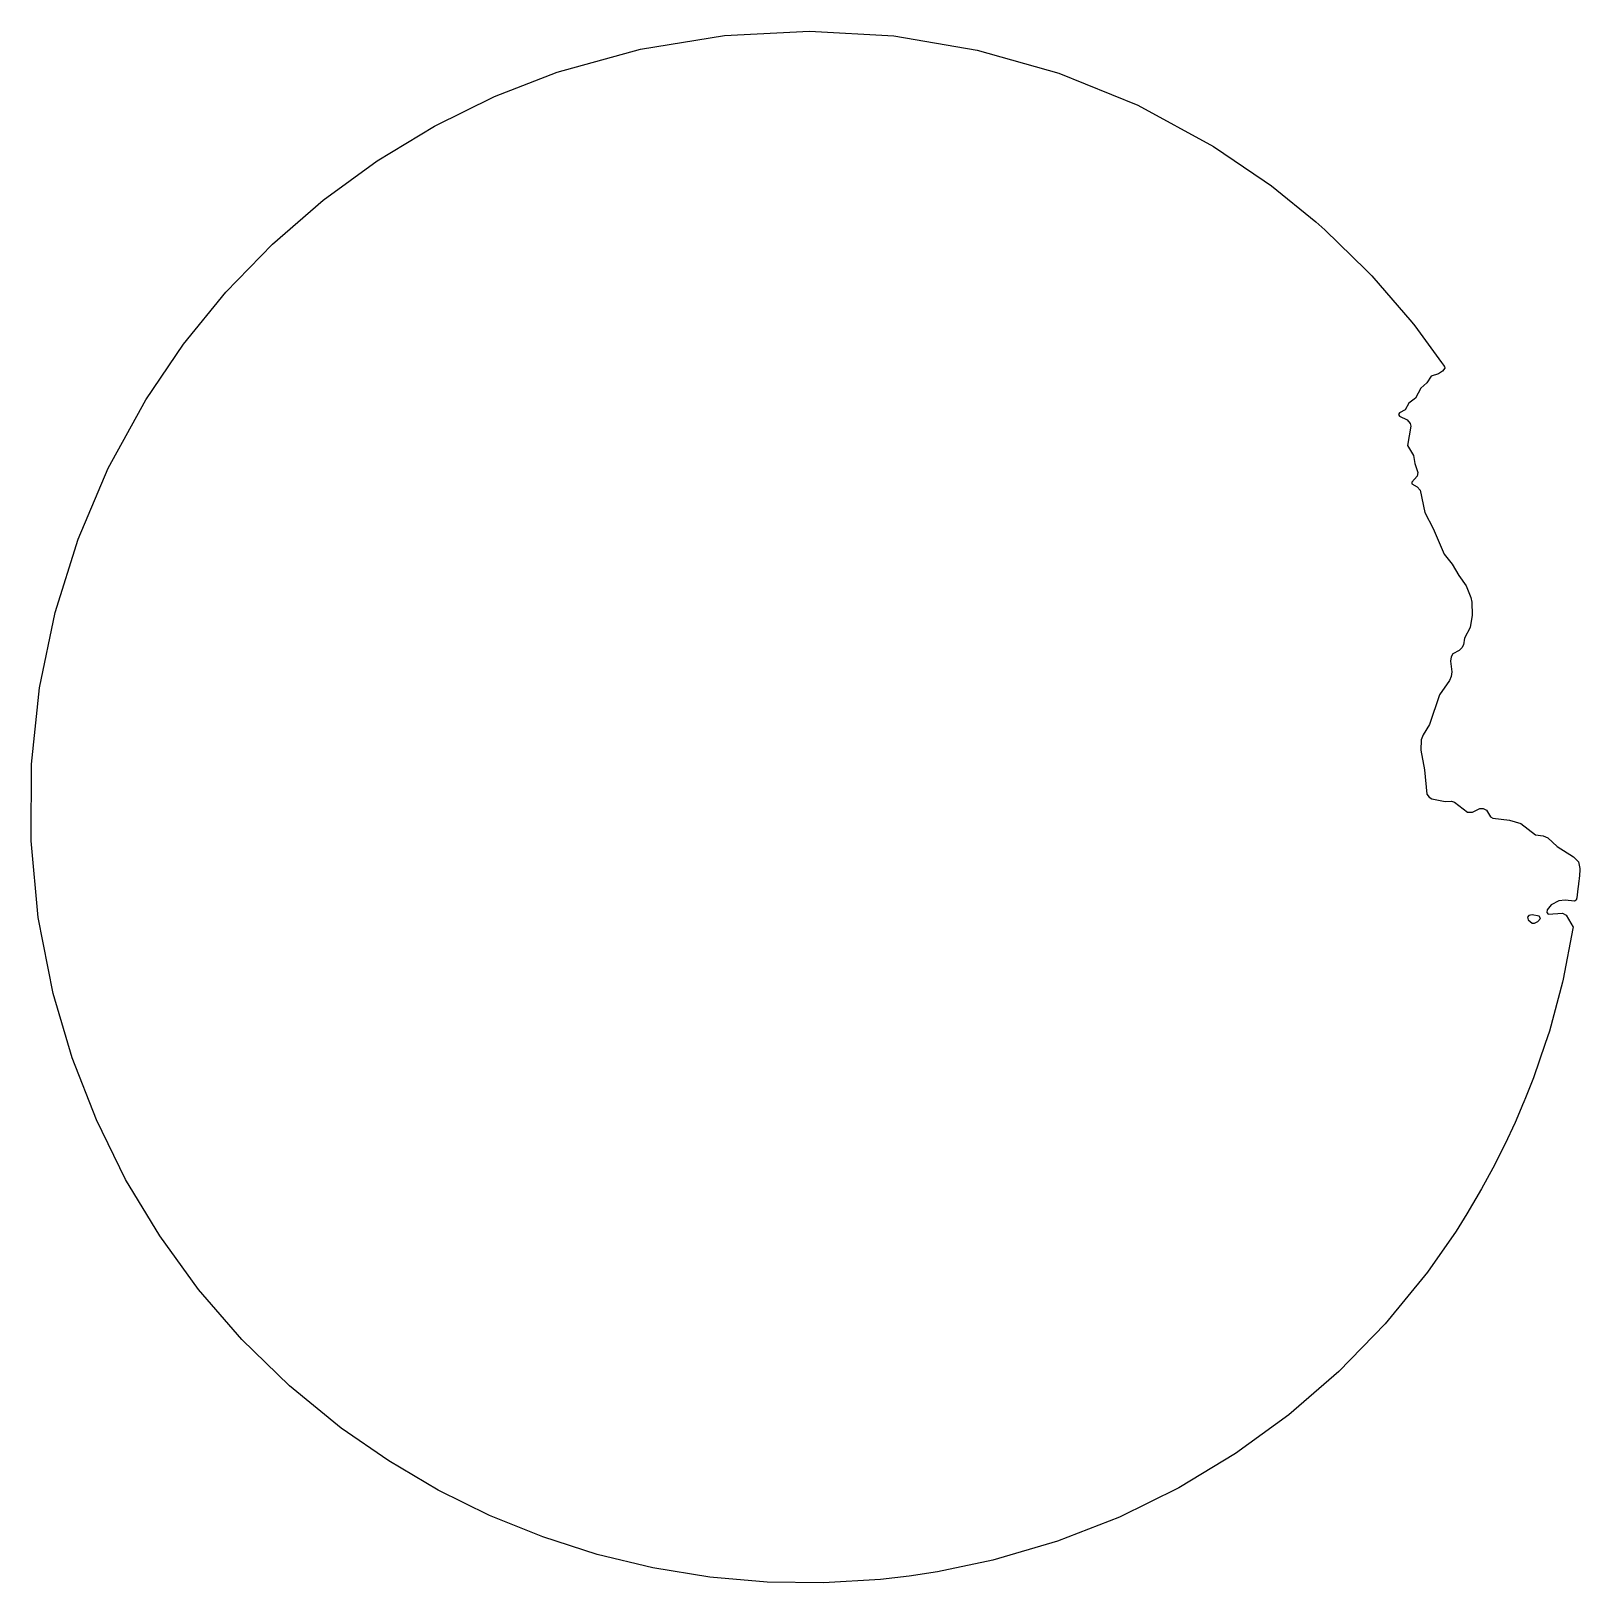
# Model space of a CAD drawing. Header units: millimetres. Extents: x 0 to 299, y 0 to 300.
import ezdxf

# ---------------------------------------------------------------- set-up
doc = ezdxf.new("R2010")
doc.units = ezdxf.units.MM
doc.layers.add('CUT', color=7, linetype='CONTINUOUS')

msp = doc.modelspace()

# ---------------------------------------------------------------- linework, layer by layer
at = {"layer": 'CUT'}
for points in [[(78.7134, 17.9604), (69.1393, 23.5963), (59.9718, 29.929), (49.9814, 38.1058), (40.7474, 47.0898), (32.3918, 56.7385), (24.8769, 67.0773), (18.2762, 78.0147), (12.6229, 89.5009), (7.9339, 101.4853), (4.2666, 113.9381), (1.376, 128.6513), (0, 143.4557), (0.0977, 158.3004), (1.6644, 173.0679), (4.6587, 187.5967), (9.099, 201.7923), (14.9347, 215.5028), (22.1642, 228.6862), (29.4616, 239.4445), (37.6391, 249.5025), (46.6733, 258.8202), (56.4482, 267.2965), (66.9053, 274.9255), (77.977, 281.6233), (89.598, 287.3572), (101.6872, 292.0445), (117.7801, 296.514), (134.0437, 299.15), (150.4782, 300), (166.7856, 299.0501), (182.9096, 296.3215), (198.668, 291.8474), (213.9037, 285.6471), (228.5781, 277.6956), (238.37, 271.0538), (239.7576, 270.0546), (248.3174, 263.0952), (250.0836, 261.55), (258.0727, 253.8057), (259.1676, 252.6547), (266.8993, 243.7426), (267.4917, 242.9871), (272.6286, 235.9493), (273.0415, 235.3836), (273.1744, 235.2016), (273.2068, 235.1572), (273.2483, 234.8272), (272.8429, 234.2522), (272.0666, 233.7389), (270.6166, 233.2813), (269.8137, 231.969), (268.6618, 230.9508), (267.5879, 229.0158), (266.2843, 228.0355), (265.6336, 226.7776), (264.5039, 226.2042), (264.331, 225.8491), (264.5239, 225.5427), (266.0156, 224.8493), (266.5682, 224.1236), (266.6927, 223.6024), (266.0905, 219.8971), (267.2457, 217.9233), (267.4628, 216.3894), (268.0269, 214.6439), (267.9127, 213.9732), (266.9262, 212.8107), (266.8787, 212.4541), (267.953, 211.8669), (268.4992, 211.248), (269.3804, 206.9127), (271.0405, 203.8429), (273.1639, 198.87), (274.7066, 196.9333), (275.9706, 194.7476), (277.3897, 192.771), (278.3215, 190.5079), (278.5028, 189.5984), (278.5513, 187.105), (278.1859, 184.6842), (277.097, 182.6681), (276.8891, 181.362), (276.5831, 180.7483), (276.0738, 180.2496), (274.8484, 179.6031), (274.4753, 179.0419), (274.3535, 178.1917), (274.6331, 176.0983), (274.5182, 175.224), (274.1555, 174.4432), (272.2169, 171.6831), (270.3262, 165.9325), (269.0795, 163.9781), (268.671, 162.9725), (268.6099, 161.0054), (269.3711, 157.2034), (269.7931, 152.4716), (270.2421, 151.8847), (270.7543, 151.5823), (273.3555, 151.0512), (274.5439, 151.0968), (275.1177, 150.9397), (277.664, 149.0196), (278.6058, 148.9969), (280.0274, 149.7114), (280.7, 149.7302), (281.2974, 149.375), (282.1227, 148.1231), (282.5452, 147.8093), (285.7549, 147.4419), (287.9909, 146.8216), (290.7896, 144.5887), (292.292, 144.4209), (293.1978, 144.0585), (295, 142.3721), (298.1551, 140.3499), (299.1357, 139.3689), (299.3934, 138.0799), (299.3695, 137.6962), (299.2154, 136.0346), (299.189, 135.8237), (299.1, 135.1103), (298.9841, 134.1816), (298.764, 132.4181), (298.6605, 131.9856), (298.3688, 131.821), (296.5101, 132.0019), (295.2972, 131.8337), (293.8357, 131.099), (293.0798, 130.1015), (293.0049, 129.5761), (293.2738, 129.2853), (296.0211, 129.4684), (296.7381, 129.1013), (298.0556, 126.7418), (298.0234, 126.4834), (296.1387, 116.7438), (296.0176, 116.15), (293.4766, 106.676), (292.6894, 104.2808), (290.4193, 97.6594), (288.8662, 93.7559), (288.5396, 92.9844), (288.2924, 92.4003), (288.0413, 91.8071), (286.8624, 89.0216), (284.8659, 84.7349), (282.5557, 80.1869), (280.3909, 76.1804), (277.5256, 71.3861), (275.4411, 68.0101), (269.9369, 60.0887), (261.7606, 50.099), (252.7766, 40.865), (243.1279, 32.5094), (232.7891, 24.9945), (221.8517, 18.3938), (210.3655, 12.7405), (198.3811, 8.0515), (185.9373, 4.3859), (175.2325, 2.1454), (169.7464, 1.3139), (164.2131, 0.6806), (153.1748, 0), (142.3061, 0.1502), (131.1876, 1.1452), (120.2019, 2.9429), (109.4443, 5.5316), (98.9074, 8.9107), (88.6372, 13.072)], [(289.4978, 129.0095), (289.2322, 128.6775), (289.3982, 128.1961), (290.1286, 127.5653), (290.6266, 127.5653), (291.274, 127.8807), (291.772, 128.4451), (291.523, 128.8767), (290.1452, 129.1257)]]:
    msp.add_lwpolyline(points, close=True, dxfattribs=at)

doc.saveas('drawing.dxf')
